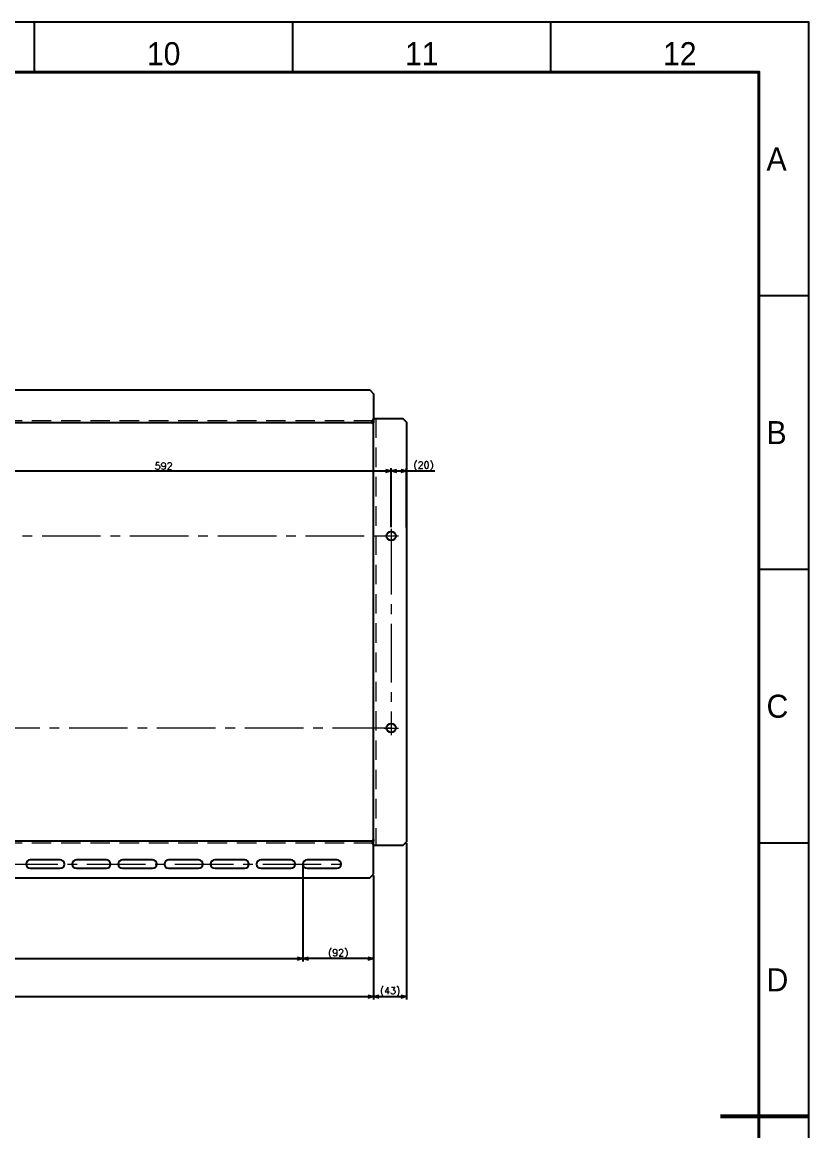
# Model space of a CAD drawing. Header units: millimetres. Extents: x -8731 to 85711, y -14522 to 31379.
# Drawn here: x 84688 to 85711, y 1406 to 2848 of the extents above; entities that cross this region are included whole.
import ezdxf
from ezdxf.enums import TextEntityAlignment as Align

# ---------------------------------------------------------------- set-up
doc = ezdxf.new("R2010")
doc.units = ezdxf.units.MM
doc.header["$LTSCALE"] = 4
doc.header["$PDMODE"] = 99
doc.header["$PDSIZE"] = 1
doc.linetypes.add('CENTER2', pattern=[28.575, 19.05, -3.175, 3.175, -3.175])
doc.linetypes.add('HIDDEN', pattern=[9.525, 6.35, -3.175])
for name, color, linetype, lineweight in [('04_HIDDEN', 2, 'HIDDEN', 13), ('05_CENTER', 4, 'CENTER2', 13), ('08_DIM', 3, 'Continuous', 13), ('99_図枠', 7, 'Continuous', 40)]:
    doc.layers.add(name, color=color, linetype=linetype, lineweight=lineweight)
doc.styles.add('KSS_TXT', font='txt.shx', dxfattribs={"bigfont": 'extfont2.shx'})
doc.styles.add('表題用', font='MS PGothic.ttf')
doc.dimstyles.new('KSS_DIM', dxfattribs={"dimscale": 3, "dimtxt": 3, "dimasz": 2.5, "dimexe": 1.25, "dimexo": 0.625, "dimtad": 1, "dimdsep": 46, "dimtxsty": 'KSS_TXT', "dimblk": 'OPEN30', "dimcen": 0, "dimazin": 2, "dimtfac": 0.75, "dimtmove": 0, "dimatfit": 3, "dimldrblk": 'OPEN30', "dimfxl": 1, "dimtolj": 1, "dimarcsym": 0})

# ---------------------------------------------------------------- blocks, each defined once
blk = doc.blocks.new('_Open30')
at = {"color": 0, "linetype": 'ByBlock', "lineweight": -2}
for p, q in [((-1, 0.27), (0, 0)), ((0, 0), (-1, -0.27)), ((0, 0), (-1, 0))]:
    blk.add_line(p, q, dxfattribs=at)
blk = doc.blocks.new('*D4727')
at = {"layer": '08_DIM', "color": 0, "lineweight": -2, "transparency": 16777216}
for p, q in [((84576, 2190.9), (84576, 2268)), ((85168, 2190.9), (85168, 2268)), ((84583.5, 2264.2), (85160.5, 2264.2))]:
    blk.add_line(p, q, dxfattribs=at)
at = {"layer": 'Defpoints', "color": 0, "transparency": 16777216}
for p in [(85168, 2264.2), (84576, 2189), (85168, 2189)]:
    blk.add_point(p, dxfattribs=at)
at = {"layer": '08_DIM', "color": 0, "lineweight": -2, "transparency": 16777216, "xscale": 7.5, "yscale": 7.5, "zscale": 7.5, "rotation": 180}
blk.add_blockref('_Open30', (84576, 2264.2), dxfattribs=at)
at = {"layer": '08_DIM', "color": 0, "lineweight": -2, "transparency": 16777216, "xscale": 7.5, "yscale": 7.5, "zscale": 7.5}
blk.add_blockref('_Open30', (85168, 2264.2), dxfattribs=at)
at = {"layer": '08_DIM', "color": 0, "transparency": 16777216, "insert": (84872, 2270.6), "char_height": 9, "attachment_point": 5, "style": 'KSS_TXT'}
blk.add_mtext('\\A1;592', dxfattribs=at)
blk = doc.blocks.new('*D4743')
at = {"layer": '08_DIM', "color": 0, "lineweight": -2, "transparency": 16777216}
for p, q in [((85168, 2190.9), (85168, 2268)), ((85188, 2190.8), (85188, 2268)), ((85175.5, 2264.2), (85180.5, 2264.2)), ((85188, 2264.2), (85224.7, 2264.2))]:
    blk.add_line(p, q, dxfattribs=at)
at = {"layer": 'Defpoints', "color": 0, "transparency": 16777216}
for p in [(85188, 2264.2), (85168, 2189), (85188, 2189)]:
    blk.add_point(p, dxfattribs=at)
at = {"layer": '08_DIM', "color": 0, "lineweight": -2, "transparency": 16777216, "xscale": 7.5, "yscale": 7.5, "zscale": 7.5, "rotation": 180}
blk.add_blockref('_Open30', (85168, 2264.2), dxfattribs=at)
at = {"layer": '08_DIM', "color": 0, "lineweight": -2, "transparency": 16777216, "xscale": 7.5, "yscale": 7.5, "zscale": 7.5}
blk.add_blockref('_Open30', (85188, 2264.2), dxfattribs=at)
at = {"layer": '08_DIM', "color": 0, "transparency": 16777216, "insert": (85210.1, 2270.6), "char_height": 9, "attachment_point": 5, "style": 'KSS_TXT'}
blk.add_mtext('\\A1;(20)', dxfattribs=at)
blk = doc.blocks.new('*D4778')
at = {"layer": '08_DIM', "color": 0, "lineweight": -2, "transparency": 16777216}
for p, q in [((84051, 1737.8), (84051, 1576.3)), ((85145, 1737.8), (85145, 1576.3)), ((84058.5, 1580.1), (85137.5, 1580.1))]:
    blk.add_line(p, q, dxfattribs=at)
at = {"layer": 'Defpoints', "color": 0, "transparency": 16777216}
for p in [(84051, 1739.7), (85145, 1739.7), (85145, 1580.1)]:
    blk.add_point(p, dxfattribs=at)
at = {"layer": '08_DIM', "color": 0, "lineweight": -2, "transparency": 16777216, "xscale": 7.5, "yscale": 7.5, "zscale": 7.5, "rotation": 180}
blk.add_blockref('_Open30', (84051, 1580.1), dxfattribs=at)
at = {"layer": '08_DIM', "color": 0, "lineweight": -2, "transparency": 16777216, "xscale": 7.5, "yscale": 7.5, "zscale": 7.5}
blk.add_blockref('_Open30', (85145, 1580.1), dxfattribs=at)
at = {"layer": '08_DIM', "color": 0, "transparency": 16777216, "insert": (84598, 1586.5), "char_height": 9, "attachment_point": 5, "style": 'KSS_TXT'}
blk.add_mtext('\\A1;1094', dxfattribs=at)
blk = doc.blocks.new('*D4784')
at = {"layer": '08_DIM', "color": 0, "lineweight": -2, "transparency": 16777216}
for p, q in [((84093, 1750.8), (84093, 1625.9)), ((85053, 1750.8), (85053, 1625.9)), ((84100.5, 1629.6), (85045.5, 1629.6))]:
    blk.add_line(p, q, dxfattribs=at)
at = {"layer": 'Defpoints', "color": 0, "transparency": 16777216}
for p in [(84093, 1752.7), (85053, 1752.7), (85053, 1629.6)]:
    blk.add_point(p, dxfattribs=at)
at = {"layer": '08_DIM', "color": 0, "lineweight": -2, "transparency": 16777216, "xscale": 7.5, "yscale": 7.5, "zscale": 7.5, "rotation": 180}
blk.add_blockref('_Open30', (84093, 1629.6), dxfattribs=at)
at = {"layer": '08_DIM', "color": 0, "lineweight": -2, "transparency": 16777216, "xscale": 7.5, "yscale": 7.5, "zscale": 7.5}
blk.add_blockref('_Open30', (85053, 1629.6), dxfattribs=at)
at = {"layer": '08_DIM', "color": 0, "transparency": 16777216, "insert": (84573, 1636), "char_height": 9, "attachment_point": 5, "style": 'KSS_TXT'}
blk.add_mtext('\\A1;16x60=960', dxfattribs=at)
blk = doc.blocks.new('*D4785')
at = {"layer": '08_DIM', "color": 0, "lineweight": -2, "transparency": 16777216}
for p, q in [((85188, 1779.8), (85188, 1576.3)), ((85145, 1737.8), (85145, 1576.3)), ((85152.5, 1580.1), (85180.5, 1580.1))]:
    blk.add_line(p, q, dxfattribs=at)
at = {"layer": 'Defpoints', "color": 0, "transparency": 16777216}
for p in [(85188, 1781.7), (85145, 1739.7), (85188, 1580.1)]:
    blk.add_point(p, dxfattribs=at)
at = {"layer": '08_DIM', "color": 0, "lineweight": -2, "transparency": 16777216, "xscale": 7.5, "yscale": 7.5, "zscale": 7.5, "rotation": 180}
blk.add_blockref('_Open30', (85145, 1580.1), dxfattribs=at)
at = {"layer": '08_DIM', "color": 0, "lineweight": -2, "transparency": 16777216, "xscale": 7.5, "yscale": 7.5, "zscale": 7.5}
blk.add_blockref('_Open30', (85188, 1580.1), dxfattribs=at)
at = {"layer": '08_DIM', "color": 0, "transparency": 16777216, "insert": (85166.5, 1586.5), "char_height": 9, "attachment_point": 5, "style": 'KSS_TXT'}
blk.add_mtext('\\A1;(43)', dxfattribs=at)
blk = doc.blocks.new('*D4786')
at = {"layer": '08_DIM', "color": 0, "lineweight": -2, "transparency": 16777216}
for p, q in [((85053, 1750.8), (85053, 1625.9)), ((85145, 1737.8), (85145, 1625.9)), ((85137.5, 1629.6), (85060.5, 1629.6))]:
    blk.add_line(p, q, dxfattribs=at)
at = {"layer": 'Defpoints', "color": 0, "transparency": 16777216}
for p in [(85053, 1752.7), (85145, 1739.7), (85053, 1629.6)]:
    blk.add_point(p, dxfattribs=at)
at = {"layer": '08_DIM', "color": 0, "lineweight": -2, "transparency": 16777216, "xscale": 7.5, "yscale": 7.5, "zscale": 7.5, "rotation": 180}
blk.add_blockref('_Open30', (85053, 1629.6), dxfattribs=at)
at = {"layer": '08_DIM', "color": 0, "lineweight": -2, "transparency": 16777216, "xscale": 7.5, "yscale": 7.5, "zscale": 7.5}
blk.add_blockref('_Open30', (85145, 1629.6), dxfattribs=at)
at = {"layer": '08_DIM', "color": 0, "transparency": 16777216, "insert": (85099, 1636), "char_height": 9, "attachment_point": 5, "style": 'KSS_TXT'}
blk.add_mtext('\\A1;(92)', dxfattribs=at)

msp = doc.modelspace()

# ---------------------------------------------------------------- linework, layer by layer
at = {"color": 0}
for p, q in [((84055.99966, 2369.65463), (85139.99966, 2369.65463)), ((85139.99966, 2369.65463), (85144.99966, 2364.65463)), ((85144.99966, 2364.65463), (85144.99966, 2326.65463)), ((85144.99966, 2326.65463), (84050.99966, 2326.65463)), ((85144.99966, 1782.65463), (84050.99966, 1782.65463)), ((85144.99966, 1739.65463), (85144.99966, 1782.65463)), ((84737.49966, 1758.15463), (84698.49966, 1758.15463)), ((84698.49966, 1747.15463), (84737.49966, 1747.15463)), ((84797.49966, 1758.15463), (84758.49966, 1758.15463)), ((84758.49966, 1747.15463), (84797.49966, 1747.15463)), ((84857.49966, 1758.15463), (84818.49966, 1758.15463)), ((84818.49966, 1747.15463), (84857.49966, 1747.15463)), ((84917.49966, 1758.15463), (84878.49966, 1758.15463)), ((84878.49966, 1747.15463), (84917.49966, 1747.15463)), ((84977.49966, 1758.15463), (84938.49966, 1758.15463)), ((84938.49966, 1747.15463), (84977.49966, 1747.15463)), ((85037.49966, 1758.15463), (84998.49966, 1758.15463)), ((84998.49966, 1747.15463), (85037.49966, 1747.15463)), ((85097.49966, 1758.15463), (85058.49966, 1758.15463)), ((85058.49966, 1747.15463), (85097.49966, 1747.15463)), ((84055.99966, 1734.65463), (85139.99966, 1734.65463)), ((85139.99966, 1734.65463), (85144.99966, 1739.65463))]:
    msp.add_line(p, q, dxfattribs=at)
at = {"color": 3}
for points in [[(85144.99966, 2329.65463), (85142.99966, 2329.65463), (85142.99966, 2329.65463), (85144.99966, 2331.65463)], [(85144.99966, 2326.65463), (85142.99966, 2326.65463), (85142.99966, 2326.65463), (85144.99966, 2324.65463)], [(85144.99966, 1782.65463), (85142.99966, 1782.65463), (85142.99966, 1782.65463), (85144.99966, 1784.65463)], [(85144.99966, 1779.65463), (85142.99966, 1779.65463), (85142.99966, 1779.65463), (85144.99966, 1777.65463)]]:
    msp.add_lwpolyline(points, close=True, dxfattribs=at)
at = {"color": 0}
for points in [[(85144.99966, 2204.65463), (85144.99966, 2332.65463), (85182.99966, 2332.65463), (85187.99966, 2327.65463), (85187.99966, 1781.65463), (85182.99966, 1776.65463), (85144.99966, 1776.65463), (85144.99966, 1904.65463)], [(85144.99966, 1904.65463), (85144.99966, 2204.65463)]]:
    msp.add_lwpolyline(points, dxfattribs=at)
for centre in [(85167.99966, 2179.65463), (85167.99966, 1929.65463)]:
    msp.add_circle(centre, 6, dxfattribs=at)
for centre, start, end in [((84698.49966, 1752.65463), 90, 270), ((84737.49966, 1752.65463), 270, 90), ((84758.49966, 1752.65463), 90, 270), ((84797.49966, 1752.65463), 270, 90), ((84818.49966, 1752.65463), 90, 270), ((84857.49966, 1752.65463), 270, 90), ((84878.49966, 1752.65463), 90, 270), ((84917.49966, 1752.65463), 270, 90), ((84938.49966, 1752.65463), 90, 270), ((84977.49966, 1752.65463), 270, 90), ((84998.49966, 1752.65463), 90, 270), ((85037.49966, 1752.65463), 270, 90), ((85058.49966, 1752.65463), 90, 270), ((85097.49966, 1752.65463), 270, 90)]:
    msp.add_arc(centre, 5.5, start, end, dxfattribs=at)
at = {"layer": '04_HIDDEN'}
for p, q in [((85144.99966, 2329.65463), (84050.99966, 2329.65463)), ((85147.99966, 2332.65463), (85147.99966, 1776.65463)), ((85144.99966, 1779.65463), (84050.99966, 1779.65463))]:
    msp.add_line(p, q, dxfattribs=at)
msp.add_lwpolyline([(85144.99966, 1904.65463), (85144.99966, 2204.65463)], dxfattribs=at)
at = {"layer": '05_CENTER'}
for p, q in [((85158.65861, 2179.65463), (85177.34071, 2179.65463)), ((85167.99966, 2188.99568), (85167.99966, 2170.31358)), ((85167.99966, 1938.99568), (85167.99966, 1920.31358)), ((85158.65861, 1929.65463), (85177.34071, 1929.65463)), ((84086.48484, 1752.65463), (85109.51447, 1752.65463))]:
    msp.add_line(p, q, dxfattribs=at)
msp.add_lwpolyline([(84027.99966, 2179.61774), (85168.04392, 2179.61774), (85168.04392, 1929.61774), (84027.99966, 1929.61774)], close=True, dxfattribs=at)
at = {"layer": '99_図枠', "lineweight": 25}
for p, q in [((84704.1785, 2783.21848), (84704.1785, 2848.225)), ((84704.1785, 2783.21848), (84704.1785, 2848.225)), ((85039.86216, 2783.21848), (85039.86216, 2848.225)), ((85375.54582, 2783.21848), (85375.54582, 2848.225)), ((85711.22948, 2492.16055), (85646.22296, 2492.16055)), ((85711.22948, 2136.09609), (85646.22296, 2136.09609)), ((85711.22948, 1780.03164), (85646.22296, 1780.03164))]:
    msp.add_line(p, q, dxfattribs=at)
at = {"layer": '99_図枠', "lineweight": 53}
msp.add_line((85711.22948, 1423.96718), (85596.21795, 1423.96718), dxfattribs=at)
at = {"layer": '99_図枠'}
msp.add_lwpolyline([(81877.84509, 64.71588), (85646.22296, 64.71588), (85646.22296, 2783.21848), (81877.84509, 2783.21848)], close=True, dxfattribs=at)
at = {"layer": 'Defpoints'}
msp.add_lwpolyline([(81683.02555, 0), (85711.22948, 0), (85711.22948, 2848.225), (81683.02555, 2848.225)], close=True, dxfattribs=at)

# ---------------------------------------------------------------- texts
at = {"layer": '99_図枠', "lineweight": 13, "style": '表題用'}
for s, p in [('10', (84872.02033, 2783.21848)), ('11', (85207.70399, 2783.21848)), ('12', (85543.38765, 2783.21848))]:
    msp.add_text(s, height=30.003009, dxfattribs=at).set_placement(p, align=Align.BOTTOM_CENTER)
for s, p in [('A', (85656.22397, 2670.19277)), ('B', (85656.22397, 2314.12832)), ('C', (85656.22397, 1958.06386)), ('D', (85656.22397, 1601.99941))]:
    msp.add_text(s, height=30.00301, dxfattribs=at).set_placement(p, align=Align.MIDDLE_LEFT)

# ---------------------------------------------------------------- dimensions: what is measured, and where the dimension line sits
at = {"layer": '08_DIM'}
for base, p1, p2, picture, middle in [((85167.99966, 2264.20877), (84575.99966, 2188.99568), (85167.99966, 2188.99568), '*D4727', (84871.99966, 2270.58377)), ((85144.99966, 1580.0973), (84050.99966, 1739.65463), (85144.99966, 1739.65463), '*D4778', (84597.99966, 1586.4723))]:
    dim = msp.add_linear_dim(base=base, p1=p1, p2=p2, dimstyle='KSS_DIM', override={"dimarcsym": 1}, dxfattribs=at)
    dim.commit()
    dim.dimension.update_dxf_attribs({"geometry": picture, "text_midpoint": middle})
dim = msp.add_linear_dim(base=(85187.99966, 2264.20877), p1=(85167.99966, 2188.99568), p2=(85187.99966, 2188.95879), text='(<>)', dimstyle='KSS_DIM', dxfattribs=at)
dim.commit()
dim.dimension.update_dxf_attribs({"geometry": '*D4743', "text_midpoint": (85210.12466, 2270.58377)})
for base, p1, p2, text, picture, middle in [((85187.99966, 1580.0973), (85144.99966, 1739.65463), (85187.99966, 1781.65463), '(<>)', '*D4785', (85166.49966, 1586.4723)), ((85052.99966, 1629.62425), (84092.99966, 1752.65463), (85052.99966, 1752.65463), '16x60=<>', '*D4784', (84572.99966, 1635.99925)), ((85052.99966, 1629.62425), (85144.99966, 1739.65463), (85052.99966, 1752.65463), '(<>)', '*D4786', (85098.99966, 1635.99925))]:
    dim = msp.add_linear_dim(base=base, p1=p1, p2=p2, text=text, dimstyle='KSS_DIM', override={"dimarcsym": 1}, dxfattribs=at)
    dim.commit()
    dim.dimension.update_dxf_attribs({"geometry": picture, "text_midpoint": middle})

doc.saveas('drawing.dxf')
